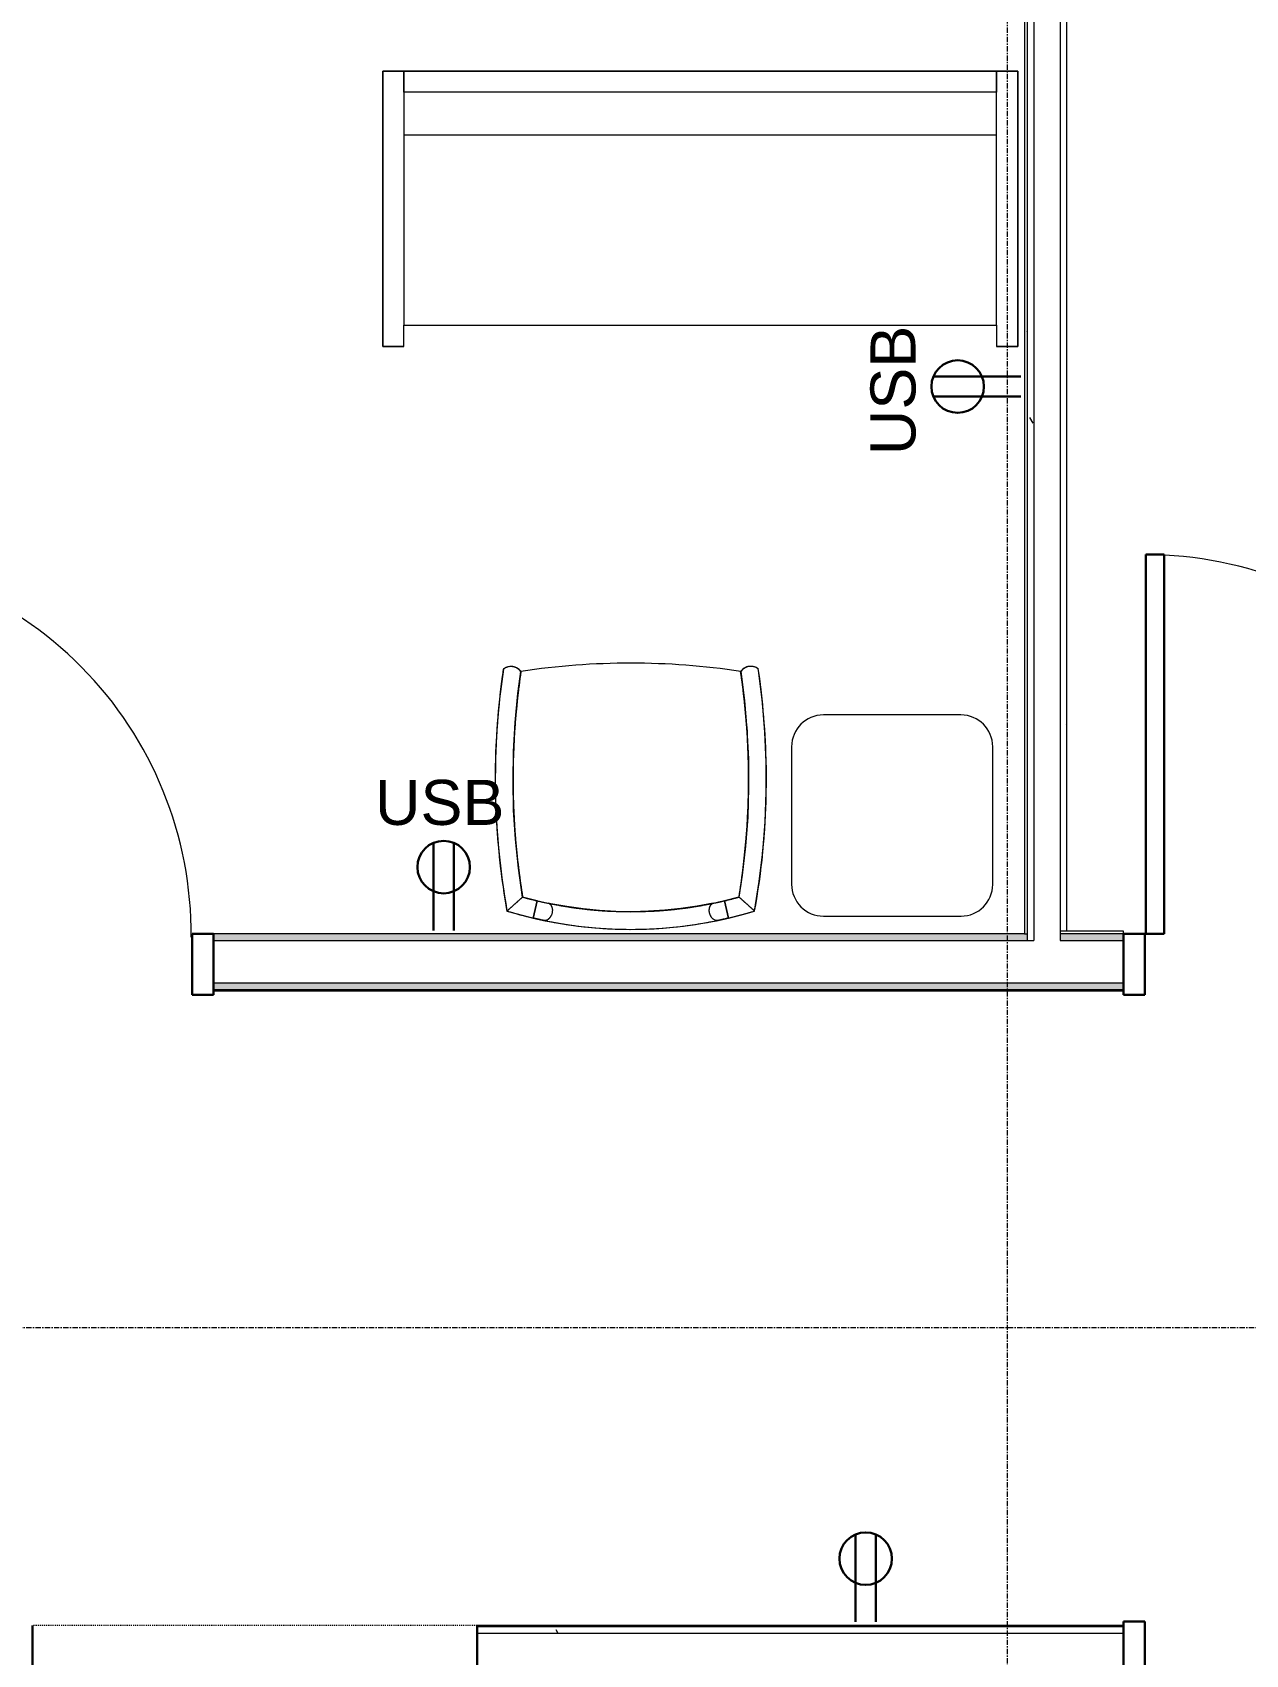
# Model space of a CAD drawing. Header units: inches. Extents: x -610 to 219, y 1022 to 1725.
# Drawn here: x -188.5 to -73.9, y 1433.2 to 1586.4 of the extents above; entities that cross this region are included whole.
import ezdxf

# ---------------------------------------------------------------- set-up
doc = ezdxf.new("R2010")
doc.units = ezdxf.units.IN
doc.header["$MEASUREMENT"] = 0
doc.linetypes.add('Grid Line 1_2_', pattern=[0.875, 0.5, -0.125, 0.125, -0.125])
doc.linetypes.add('Overhead', pattern=[0.15625, 0.09375, -0.0625])
for name, color, linetype, lineweight in [('A-ANNO-NOTE', 131, 'Continuous', 9), ('A-DETL-GENF', 92, 'Overhead', 9), ('A-DETL-MEDM', 33, 'Continuous', 30), ('A-DOOR', 31, 'Continuous', 18), ('A-DOOR-FRAM', 31, 'Continuous', 30), ('A-WALL', 113, 'Continuous', 18), ('A-WALL-PATT', 111, 'Continuous', 18), ('I-FURN', 30, 'Continuous', 9), ('I-WALL', 2, 'Continuous', 18), ('S-GRID', 1, 'Continuous', 9)]:
    doc.layers.add(name, color=color, linetype=linetype, lineweight=lineweight)
doc.styles.add('Swis721 Lt BT', font='swissl.ttf', dxfattribs={"height": 4.257319})
pattern_1 = [(0, (0, 0), (15.36, 3.84), [0.634, -10.886, 0.634, -10.886, -61.44]), (0, (0, 0), (15.36, 3.84), [-23.04, 0.634, -22.406, 0.634, -10.886, -26.88]), (0, (0, 0), (15.36, 3.84), [-57.6, 0.634, -7.046, 0.634, -18.566]), (120, (5.76, 1.92), (-11.0055376, 11.38215), [0.634, -10.886, 0.634, -10.886, -61.44]), (120, (5.76, 1.92), (-11.0055376, 11.38215), [-23.04, 0.634, -22.406, 0.634, -10.886, -26.88]), (120, (5.76, 1.92), (-11.0055376, 11.38215), [-57.6, 0.634, -7.046, 0.634, -18.566]), (240, (7.68, 9.6), (-4.3544624, -15.22215), [0.634, -10.886, 0.634, -10.886, -61.44]), (240, (7.68, 9.6), (-4.3544624, -15.22215), [-23.04, 0.634, -22.406, 0.634, -10.886, -26.88]), (240, (7.68, 9.6), (-4.3544624, -15.22215), [-57.6, 0.634, -7.046, 0.634, -18.566])]

# ---------------------------------------------------------------- blocks, each defined once
blk = doc.blocks.new('Single Flush - OTJ_SOLIDFLUSH_ALUM-4815210-FIRST FLOOR POWER _ SIGNAL')
at = {"layer": 'A-DOOR', "lineweight": 30}
for p, q in [((16.15625, -2.6875), (17.90625, -2.6875)), ((16.15625, -38.5), (16.15625, -2.6875)), ((17.90625, -2.6875), (17.90625, -38.5)), ((17.90625, -38.5), (16.15625, -38.5))]:
    blk.add_line(p, q, dxfattribs=at)
at = {"layer": 'A-DOOR', "lineweight": 9}
blk.add_arc((17.90625, -2.6875), 35.8125, 179.5, 270, dxfattribs=at)
at = {"layer": 'A-DOOR-FRAM'}
for p, q in [((-20, 3.0625), (-20, -2.6875)), ((-20, 3.0625), (-18, 3.0625)), ((-18, 3.0625), (-18, -2.6875)), ((18.000004, 3.0625), (18.000004, -2.6875)), ((18.000004, 3.0625), (20.000004, 3.0625)), ((20.000004, 3.0625), (20.000004, -2.6875)), ((-20, -2.6875), (-18, -2.6875)), ((18.000004, -2.6875), (20.000004, -2.6875))]:
    blk.add_line(p, q, dxfattribs=at)
blk = doc.blocks.new('Door-Opening - 42_ x 80_-4757037-FIRST FLOOR POWER _ SIGNAL')
at = {"layer": 'A-DETL-GENF'}
for p, q in [((20.68, 2.69), (-21.32, 2.69)), ((-21.32, -2.69), (20.68, -2.69))]:
    blk.add_line(p, q, dxfattribs=at)
at = {"layer": 'A-DETL-MEDM'}
for p, q in [((-21.32, 2.69), (-21.32, -2.69)), ((20.68, -2.69), (20.68, 2.69))]:
    blk.add_line(p, q, dxfattribs=at)
blk = doc.blocks.new('Single Flush - OTJ_SOLIDFLUSH_ALUM-4815211-FIRST FLOOR POWER _ SIGNAL')
at = {"layer": 'A-DOOR', "lineweight": 30}
for p, q in [((16.15625, 38.5), (16.15625, 2.6875)), ((17.90625, 38.5), (16.15625, 38.5)), ((17.90625, 2.6875), (17.90625, 38.5)), ((16.15625, 2.6875), (17.90625, 2.6875))]:
    blk.add_line(p, q, dxfattribs=at)
at = {"layer": 'A-DOOR', "lineweight": 9}
blk.add_arc((17.90625, 2.6875), 35.8125, 90, 180.5, dxfattribs=at)
at = {"layer": 'A-DOOR-FRAM'}
for p, q in [((-20, -3.0625), (-20, 2.6875)), ((-20, 2.6875), (-18, 2.6875)), ((-18, -3.0625), (-18, 2.6875)), ((18.000004, -3.0625), (18.000004, 2.6875)), ((18.000004, 2.6875), (20.000004, 2.6875)), ((20.000004, -3.0625), (20.000004, 2.6875)), ((-20, -3.0625), (-18, -3.0625)), ((18.000004, -3.0625), (20.000004, -3.0625))]:
    blk.add_line(p, q, dxfattribs=at)
blk = doc.blocks.new('Bernhardt_Design-Table-Occasional-Accent-_A19-A42_ - A19-4589597-FIRST FLOOR POWER _ SIGNAL')
at = {"layer": 'I-FURN'}
for p, q in [((6.5, 9.5), (-6.51, 9.5)), ((-9.5, 6.51), (-9.5, -6.5)), ((9.5, -6.5), (9.5, 6.5)), ((-6.5, -9.5), (6.5, -9.5))]:
    blk.add_line(p, q, dxfattribs=at)
for centre, radius, start, end in [((-6.51, 6.51), 2.99, 90, 180), ((6.5, 6.5), 3, 360, 90), ((-6.5, -6.5), 3, 180, 270), ((6.5, -6.5), 3, 270, 360)]:
    blk.add_arc(centre, radius, start, end, dxfattribs=at)
blk = doc.blocks.new('Sofa - 5_ 0_-4589588-FIRST FLOOR POWER _ SIGNAL')
at = {"layer": 'I-FURN'}
for p, q in [((32.77, 18.75), (-27.23, 18.75)), ((-27.23, 18.75), (-27.23, -7.25)), ((-27.23, -7.25), (-27.23, 18.75)), ((-27.23, 18.75), (-25.23, 18.75)), ((-25.23, 18.75), (-25.23, -5.2)), ((-25.23, 16.75), (-25.23, 18.75)), ((-25.23, 18.75), (30.77, 18.75)), ((30.77, -5.2), (30.77, 18.75)), ((30.77, 18.75), (32.77, 18.75)), ((30.77, 18.75), (30.77, 16.75)), ((32.77, -7.25), (32.77, 18.75)), ((32.77, 18.75), (32.77, -7.25)), ((30.77, 16.75), (-25.23, 16.75)), ((-25.23, 12.75), (30.77, 12.75)), ((-25.23, -7.25), (-25.23, -5.25)), ((-25.23, -5.25), (30.77, -5.25)), ((30.77, -5.25), (30.77, -7.25)), ((-27.23, -7.25), (-25.23, -7.25)), ((-25.23, -7.25), (-27.23, -7.25)), ((30.77, -7.25), (32.77, -7.25)), ((32.77, -7.25), (30.77, -7.25))]:
    blk.add_line(p, q, dxfattribs=at)
blk = doc.blocks.new('F-Chairs1 - Side 05 2-V8-FIRST FLOOR POWER _ SIGNAL')
at = {"layer": 'I-FURN'}
for p, q in [((-9.2, -1.06), (-9.24, -1.07)), ((-9.24, -1.07), (-8.86, -2.7)), ((-8.86, -2.7), (-9.24, -1.07)), ((-8.86, -2.7), (-9.24, -1.07)), ((-9.24, -1.07), (-9.05, -1.89)), ((-8.15, -0.83), (-8.18, -0.84)), ((8.18, -0.84), (8.15, -0.83)), ((9.24, -1.07), (8.86, -2.68)), ((8.86, -2.68), (9.24, -1.07)), ((9.24, -1.07), (8.86, -2.7)), ((9.05, -1.89), (9.24, -1.07)), ((9.24, -1.07), (9.2, -1.06)), ((-10.22, -3.05), (-8.86, -2.7)), ((-9.05, -1.89), (-8.86, -2.7)), ((-5.85, -2.12), (-5.8, -2.11)), ((5.8, -2.11), (5.85, -2.12)), ((8.86, -2.7), (9.05, -1.89)), ((8.86, -2.7), (10.22, -3.05)), ((10.22, -3.05), (10.21, -3.05)), ((10.21, -3.05), (10.22, -3.05)), ((-11.13, -13.7), (-11.13, -13.64)), ((-11.13, -13.77), (-11.13, -13.7)), ((-10.99, -18.67), (-11, -18.56)), ((-10.98, -18.72), (-10.99, -18.67)), ((-10.98, -18.74), (-10.98, -18.85)), ((-10.98, -18.85), (-10.98, -18.74)), ((-10.95, -19.16), (-10.96, -19.04))]:
    blk.add_line(p, q, dxfattribs=at)
at = {"layer": 'I-FURN', "flags": 128}
for points in [[(-9.24, -1.07), (-10.8, -1.47), (-11.7, -1.73)], [(8.18, -0.84), (6.59, -0.54), (4.99, -0.31), (3.39, -0.14), (1.78, -0.04), (0.17, 0), (-1.45, -0.03), (-3.06, -0.12), (-4.66, -0.27), (-6.26, -0.49), (-7.85, -0.77), (-8.18, -0.84)], [(11.7, -1.73), (10.14, -1.3), (9.24, -1.07)], [(-11.7, -1.73), (-12.14, -4.52), (-12.47, -7.33), (-12.69, -10.14), (-12.8, -12.96), (-12.79, -15.79), (-12.67, -18.61), (-12.44, -21.42), (-12.09, -24.23), (-12.04, -24.6)], [(-10.38, -24.36), (-10.73, -21.62), (-10.97, -18.88), (-11.11, -16.12), (-11.13, -13.37), (-11.04, -10.61), (-10.84, -7.86), (-10.53, -5.12), (-10.22, -3.05)], [(-7.79, -2.47), (-6.27, -2.19), (-4.74, -1.97), (-3.2, -1.81), (-1.66, -1.71), (-0.12, -1.67), (1.43, -1.7), (2.97, -1.79), (4.51, -1.94), (6.05, -2.15), (7.57, -2.42), (7.79, -2.47)], [(10.22, -3.05), (10.62, -5.78), (10.9, -8.52), (11.07, -11.27), (11.13, -14.03), (11.08, -16.79), (10.93, -19.54), (10.66, -22.28), (10.38, -24.36)], [(12.04, -24.58), (12.4, -21.78), (12.65, -18.96), (12.78, -16.14), (12.8, -13.32), (12.71, -10.5), (12.5, -7.68), (12.19, -4.87), (11.76, -2.08), (11.7, -1.73)], [(-11.16, -24.83), (-10.97, -24.78), (-10.8, -24.71), (-10.65, -24.62), (-10.54, -24.53), (-10.45, -24.45), (-10.4, -24.38), (-10.38, -24.36)], [(10.38, -24.36), (10.4, -24.38), (10.45, -24.45), (10.54, -24.53), (10.66, -24.62), (10.8, -24.7), (10.97, -24.77), (11.16, -24.81)], [(-12.04, -24.6), (-12.01, -24.62), (-11.94, -24.67), (-11.83, -24.73), (-11.7, -24.78), (-11.53, -24.82), (-11.35, -24.84), (-11.16, -24.83)], [(11.16, -24.81), (11.35, -24.82), (11.54, -24.8), (11.7, -24.76), (11.84, -24.71), (11.94, -24.65), (12.01, -24.6), (12.04, -24.58)]]:
    blk.add_lwpolyline(points, dxfattribs=at)
at = {"layer": 'I-FURN'}
for centre, radius, start, end in [((0, -40.33), 40.33, 73.1446, 106.8554), ((0, -40.33), 40.33, 103.2455, 106.8554), ((0, -40.33), 40.33, 102.9888, 103.1789), ((0, -40.33), 40.33, 102.6775, 102.9879), ((0, -40.33), 40.33, 102.2487, 102.6744), ((0, -40.33), 40.33, 101.7066, 102.2419), ((0, -40.33), 40.33, 99.091, 101.6338), ((0, -40.33), 40.33, 97.5768, 99.091), ((0, -40.33), 40.33, 93.7415, 97.5768), ((0, -40.33), 40.33, 92.5043, 93.7415), ((0, -40.33), 40.33, 87.5081, 92.4919), ((0, -40.33), 40.33, 86.2585, 87.4859), ((0, -40.33), 40.33, 82.4232, 86.2585), ((0, -40.33), 40.33, 80.909, 82.4232), ((0, -40.33), 40.33, 78.3662, 80.909), ((0, -40.33), 40.33, 77.7581, 78.2934), ((0, -40.33), 40.33, 77.3256, 77.7513), ((0, -40.33), 40.33, 77.0121, 77.3225), ((0, -40.33), 40.33, 76.8211, 77.0112), ((0, -40.33), 40.33, 73.1446, 76.7545), ((57.8, -14.21), 70.61, 169.8244, 179.004), ((57.8, -14.21), 70.61, 169.8244, 173.5531), ((57.8, -14.21), 68.93, 170.6856, 178.9494), ((57.8, -14.21), 68.93, 170.6856, 174.9808), ((57.8, -14.21), 68.93, 170.6856, 174.9808), ((57.8, -14.21), 68.93, 170.6856, 174.7989), ((0, -40.33), 38.66, 74.6661, 105.3339), ((0, -40.33), 38.66, 100.1122, 105.3339), ((0, -40.33), 38.66, 100.1122, 105.3339), ((0, -40.33), 38.66, 103.2455, 105.3339), ((0, -40.33), 38.66, 100.7167, 103.2455), ((0, -40.33), 38.66, 99.3286, 100.7167), ((0, -40.33), 38.66, 99.4907, 100.1122), ((0, -40.33), 38.66, 99.4907, 100.1122), ((0, -40.33), 38.66, 99.326, 99.4907), ((0, -40.33), 38.66, 99.326, 99.4907), ((0, -40.33), 38.66, 98.7102, 99.3286), ((0, -40.33), 38.66, 98.9724, 99.326), ((0, -40.33), 38.66, 98.9724, 99.326), ((0, -40.33), 38.66, 98.5216, 98.9724), ((0, -40.33), 38.66, 98.5216, 98.9724), ((0, -40.33), 38.66, 98.3082, 98.6332), ((0, -40.33), 38.66, 98.3481, 98.5216), ((0, -40.33), 38.66, 98.3481, 98.5216), ((0, -40.33), 38.66, 94.045, 98.3481), ((0, -40.33), 38.66, 94.045, 98.3481), ((0, -40.33), 38.66, 97.6738, 98.3082), ((0, -40.33), 38.66, 97.5013, 97.6738), ((0, -40.33), 38.66, 97.1974, 97.5013), ((0, -40.33), 38.66, 94.2867, 97.1974), ((0, -40.33), 38.66, 93.7315, 94.2867), ((0, -40.33), 38.66, 92.7549, 94.045), ((0, -40.33), 38.66, 92.7549, 94.045), ((0, -40.33), 38.66, 93.0972, 93.7315), ((0, -40.33), 38.66, 92.8747, 93.0839), ((0, -40.33), 38.66, 92.4986, 92.8747), ((0, -40.33), 38.66, 87.2451, 92.7549), ((0, -40.33), 38.66, 87.2451, 92.7549), ((0, -40.33), 38.66, 87.5014, 92.4986), ((0, -40.33), 38.66, 87.1253, 87.5014), ((0, -40.33), 38.66, 85.955, 87.2451), ((0, -40.33), 38.66, 85.955, 87.2451), ((0, -40.33), 38.66, 86.9161, 87.1253), ((0, -40.33), 38.66, 86.2685, 86.9028), ((0, -40.33), 38.66, 85.7133, 86.2685), ((0, -40.33), 38.66, 81.6519, 85.955), ((0, -40.33), 38.66, 81.6519, 85.955), ((0, -40.33), 38.66, 82.8026, 85.7133), ((0, -40.33), 38.66, 82.4987, 82.8026), ((0, -40.33), 38.66, 82.3262, 82.4987), ((0, -40.33), 38.66, 81.6918, 82.3262), ((0, -40.33), 38.66, 81.3668, 81.6918), ((0, -40.33), 38.66, 81.4784, 81.6519), ((0, -40.33), 38.66, 81.4784, 81.6519), ((0, -40.33), 38.66, 81.0276, 81.4784), ((0, -40.33), 38.66, 81.0276, 81.4784), ((0, -40.33), 38.66, 80.6714, 81.2898), ((0, -40.33), 38.66, 80.674, 81.0276), ((0, -40.33), 38.66, 80.674, 81.0276), ((0, -40.33), 38.66, 80.5093, 80.674), ((0, -40.33), 38.66, 80.5093, 80.674), ((0, -40.33), 38.66, 79.2833, 80.6714), ((0, -40.33), 38.66, 79.8878, 80.5093), ((0, -40.33), 38.66, 79.8878, 80.5093), ((0, -40.33), 38.66, 74.6808, 79.8878), ((0, -40.33), 38.66, 74.6808, 79.8878), ((0, -40.33), 38.66, 76.7545, 79.2833), ((0, -40.33), 38.66, 74.6661, 76.7545), ((-57.8, -14.21), 68.93, 1.0506, 9.3144), ((-57.8, -14.21), 68.93, 5.0192, 9.3144), ((-57.8, -14.21), 68.93, 5.0192, 9.3144), ((-57.8, -14.21), 68.93, 5.2009, 9.3144), ((-57.8, -14.21), 70.61, 0.996, 10.1756), ((-57.8, -14.21), 70.61, 6.451, 10.1756), ((57.8, -14.21), 70.61, 173.5533, 175.4485), ((-57.8, -14.21), 70.61, 2.7263, 6.4509), ((57.8, -14.21), 70.61, 175.4494, 177.2819), ((57.8, -14.21), 68.93, 174.9808, 176.404), ((57.8, -14.21), 68.93, 174.9808, 176.404), ((57.8, -14.21), 68.93, 175.1315, 176.4042), ((57.8, -14.21), 68.93, 174.9804, 175.1311), ((57.8, -14.21), 68.93, 174.8069, 174.9804), ((-57.8, -14.21), 68.93, 5.0195, 5.1929), ((-57.8, -14.21), 68.93, 3.596, 5.0192), ((-57.8, -14.21), 68.93, 3.596, 5.0192), ((-57.8, -14.21), 68.93, 4.8687, 5.0195), ((-57.8, -14.21), 68.93, 3.5957, 4.8685), ((57.8, -14.21), 68.93, 176.404, 178.9494), ((57.8, -14.21), 68.93, 176.404, 178.9494), ((57.8, -14.21), 68.93, 176.4042, 178.9205), ((-57.8, -14.21), 68.93, 2.5569, 3.596), ((-57.8, -14.21), 68.93, 2.5569, 3.596), ((-57.8, -14.21), 68.93, 0.7494, 3.5957), ((57.8, -14.21), 70.61, 177.2823, 181.0108), ((-57.8, -14.21), 68.93, 1.0506, 2.5543), ((-57.8, -14.21), 68.93, 1.0506, 2.5543), ((-57.8, -14.21), 70.61, 359.0016, 2.7262), ((57.8, -14.21), 70.61, 179.004, 188.4692), ((57.8, -14.21), 68.93, 178.9295, 179.2504), ((57.8, -14.21), 68.93, 178.9494, 188.4692), ((57.8, -14.21), 68.93, 178.9494, 179.2513), ((57.8, -14.21), 68.93, 178.9494, 179.2513), ((57.8, -14.21), 68.93, 179.2504, 179.5297), ((57.8, -14.21), 68.93, 179.2513, 182.3319), ((57.8, -14.21), 68.93, 179.2513, 182.3319), ((57.8, -14.21), 68.93, 179.6373, 182.3298), ((-57.8, -14.21), 68.93, 351.5308, 1.0506), ((-57.8, -14.21), 68.93, 357.6681, 0.7487), ((-57.8, -14.21), 68.93, 357.6681, 0.7487), ((-57.8, -14.21), 68.93, 357.6685, 0.4226), ((-57.8, -14.21), 68.93, 0.7487, 1.0506), ((-57.8, -14.21), 68.93, 0.7487, 1.0506), ((-57.8, -14.21), 68.93, 0.4229, 0.7494), ((-57.8, -14.21), 70.61, 351.5308, 0.996), ((57.8, -14.21), 70.61, 181.0112, 184.7396), ((-57.8, -14.21), 70.61, 355.2768, 359.0014), ((57.8, -14.21), 68.93, 182.3319, 183.5056), ((57.8, -14.21), 68.93, 182.3319, 183.5056), ((57.8, -14.21), 68.93, 182.3298, 183.7157), ((-57.8, -14.21), 68.93, 356.2988, 357.6681), ((-57.8, -14.21), 68.93, 356.2988, 357.6681), ((-57.8, -14.21), 68.93, 356.2837, 357.6685), ((57.8, -14.21), 68.93, 183.5056, 183.6189), ((57.8, -14.21), 68.93, 183.5056, 183.6189), ((57.8, -14.21), 68.93, 183.6189, 183.7561), ((57.8, -14.21), 68.93, 183.7217, 183.8488), ((57.8, -14.21), 68.93, 183.8599, 184.0224), ((57.8, -14.21), 68.93, 183.8678, 188.4692), ((57.8, -14.21), 68.93, 183.8678, 188.4692), ((57.8, -14.21), 68.93, 184.1225, 188.4692), ((-57.8, -14.21), 68.93, 351.5308, 356.1393), ((-57.8, -14.21), 68.93, 351.5308, 356.1393), ((-57.8, -14.21), 68.93, 351.5308, 355.9767), ((-57.8, -14.21), 68.93, 355.977, 356.1397), ((-57.8, -14.21), 68.93, 356.1393, 356.2819), ((-57.8, -14.21), 68.93, 356.1393, 356.2819), ((-57.8, -14.21), 68.93, 356.1397, 356.2777), ((57.8, -14.21), 70.61, 184.7402, 188.4692), ((-57.8, -14.21), 70.61, 351.5519, 355.2767), ((-11.33, -23.66), 1.18, 233.3697, 323.5686), ((-11.33, -23.66), 1.18, 312.2261, 318.2459), ((-11.33, -23.66), 1.18, 318.2731, 322.1778), ((0, 44.54), 69.68, 261.4321, 278.5679), ((0, 44.54), 69.68, 261.4321, 278.5679), ((0, 44.54), 69.68, 261.4321, 278.5679), ((11.32, -23.64), 1.18, 217.315, 307.5275), ((11.32, -23.64), 1.18, 218.686, 222.5394), ((11.32, -23.64), 1.18, 222.5594, 228.5146), ((-11.33, -23.66), 1.18, 233.3697, 234.7768), ((-11.33, -23.66), 1.18, 234.7785, 238.7139), ((-11.33, -23.66), 1.18, 238.7254, 244.7579), ((-11.33, -23.66), 1.18, 247.1977, 251.8348), ((-11.33, -23.66), 1.18, 251.8533, 258.0639), ((-11.33, -23.66), 1.18, 260.1391, 269.0508), ((-11.33, -23.66), 1.18, 269.0663, 270.8648), ((-11.33, -23.66), 1.18, 270.8648, 274.0857), ((-11.33, -23.66), 1.18, 274.0857, 278.5053), ((-11.33, -23.66), 1.18, 278.5281, 282.8621), ((-11.33, -23.66), 1.18, 282.8621, 286.0992), ((-11.33, -23.66), 1.18, 286.0992, 287.961), ((-11.33, -23.66), 1.18, 287.9708, 296.8626), ((-11.33, -23.66), 1.18, 298.8314, 305.142), ((-11.33, -23.66), 1.18, 305.1714, 309.7365), ((11.32, -23.64), 1.18, 231.1729, 235.5436), ((11.32, -23.64), 1.18, 235.5675, 243.09), ((11.32, -23.64), 1.18, 243.8054, 252.6809), ((11.32, -23.64), 1.18, 252.6938, 254.7147), ((11.32, -23.64), 1.18, 254.7147, 257.9769), ((11.32, -23.64), 1.18, 257.9769, 262.1084), ((11.32, -23.64), 1.18, 262.1374, 266.8039), ((11.32, -23.64), 1.18, 266.8039, 269.94), ((11.32, -23.64), 1.18, 269.94, 271.5902), ((11.32, -23.64), 1.18, 271.6054, 280.5473), ((11.32, -23.64), 1.18, 281.7525, 282.9504), ((11.32, -23.64), 1.18, 282.9504, 288.8662), ((11.32, -23.64), 1.18, 288.8814, 293.7319), ((11.32, -23.64), 1.18, 295.9932, 302.0949), ((11.32, -23.64), 1.18, 302.1077, 306.0955), ((11.32, -23.64), 1.18, 306.0966, 307.5275)]:
    blk.add_arc(centre, radius, start, end, dxfattribs=at)
for points, knots in [([(-9.24, -1.07), (-9.24, -1.07), (-9.21, -1.07), (-9.06, -1.03), (-8.74, -0.96), (-8.39, -0.88), (-8.18, -0.84)], [0, 0, 0, 0, 0.2, 0.4, 0.7, 1, 1, 1, 1]), ([(-8.18, -0.84), (-8.11, -0.82), (-8, -0.84), (-7.86, -0.91), (-7.79, -0.97), (-7.73, -1.02), (-7.68, -1.07), (-7.64, -1.12), (-7.61, -1.16), (-7.57, -1.23), (-7.52, -1.31), (-7.48, -1.4), (-7.45, -1.49), (-7.43, -1.59), (-7.41, -1.69), (-7.41, -1.77), (-7.41, -1.85), (-7.42, -1.92), (-7.43, -1.99), (-7.44, -2.06), (-7.47, -2.12), (-7.49, -2.18), (-7.52, -2.25), (-7.57, -2.32), (-7.67, -2.42), (-7.74, -2.46), (-7.79, -2.47)], [-1, -1, -1, -1, -0.861111, -0.791667, -0.756944, -0.722222, -0.6875, -0.670139, -0.652778, -0.618056, -0.583333, -0.548611, -0.513889, -0.479167, -0.444444, -0.416667, -0.388889, -0.361111, -0.333333, -0.305556, -0.277778, -0.25, -0.222222, -0.166667, -0.111111, 0, 0, 0, 0]), ([(7.79, -2.47), (7.73, -2.45), (7.63, -2.4), (7.54, -2.28), (7.5, -2.19), (7.46, -2.12), (7.44, -2.05), (7.43, -2), (7.42, -1.94), (7.41, -1.86), (7.41, -1.77), (7.42, -1.67), (7.43, -1.57), (7.46, -1.47), (7.49, -1.39), (7.52, -1.31), (7.56, -1.24), (7.6, -1.18), (7.64, -1.12), (7.68, -1.07), (7.73, -1.02), (7.77, -0.98), (7.84, -0.93), (7.91, -0.88), (8.04, -0.83), (8.12, -0.83), (8.18, -0.84)], [-1, -1, -1, -1, -0.861111, -0.791667, -0.756944, -0.722222, -0.6875, -0.670139, -0.652778, -0.618056, -0.583333, -0.548611, -0.513889, -0.479167, -0.444444, -0.416667, -0.388889, -0.361111, -0.333333, -0.305556, -0.277778, -0.25, -0.222222, -0.166667, -0.111111, 0, 0, 0, 0]), ([(8.18, -0.84), (8.32, -0.87), (8.57, -0.92), (8.91, -1), (9.17, -1.06), (9.24, -1.07), (9.24, -1.07)], [0, 0, 0, 0, 0.2, 0.4, 0.7, 1, 1, 1, 1]), ([(-11.7, -1.73), (-11.7, -1.73), (-11.69, -1.74), (-11.65, -1.77), (-11.62, -1.8), (-11.58, -1.83), (-11.55, -1.87), (-11.51, -1.9), (-11.48, -1.92), (-11.45, -1.95), (-11.41, -1.99), (-11.36, -2.03), (-11.31, -2.08), (-11.25, -2.13), (-11.19, -2.18), (-11.14, -2.23), (-11.08, -2.28), (-11.02, -2.34), (-10.96, -2.39), (-10.9, -2.44), (-10.84, -2.5), (-10.78, -2.55), (-10.72, -2.6), (-10.67, -2.65), (-10.61, -2.7), (-10.56, -2.75), (-10.51, -2.79), (-10.46, -2.84), (-10.42, -2.88), (-10.37, -2.91), (-10.34, -2.95), (-10.3, -2.98), (-10.28, -3), (-10.25, -3.02), (-10.23, -3.04), (-10.22, -3.05), (-10.22, -3.05)], [-1, -1, -1, -1, -0.944444, -0.888889, -0.861111, -0.833333, -0.805556, -0.777778, -0.763889, -0.75, -0.722222, -0.694444, -0.666667, -0.638889, -0.611111, -0.583333, -0.555556, -0.527778, -0.5, -0.472222, -0.444444, -0.416667, -0.388889, -0.361111, -0.333333, -0.305556, -0.277778, -0.25, -0.222222, -0.194444, -0.166667, -0.138889, -0.111111, -0.083333, -0.055556, 0, 0, 0, 0]), ([(-7.79, -2.47), (-7.93, -2.5), (-8.18, -2.55), (-8.53, -2.63), (-8.79, -2.69), (-8.86, -2.7), (-8.86, -2.7)], [0, 0, 0, 0, 0.2, 0.4, 0.7, 1, 1, 1, 1]), ([(8.86, -2.7), (8.86, -2.7), (8.83, -2.69), (8.67, -2.66), (8.36, -2.59), (8, -2.51), (7.79, -2.47)], [0, 0, 0, 0, 0.2, 0.4, 0.7, 1, 1, 1, 1]), ([(10.22, -3.05), (10.22, -3.05), (10.23, -3.04), (10.25, -3.02), (10.28, -3), (10.3, -2.98), (10.34, -2.95), (10.37, -2.91), (10.41, -2.88), (10.44, -2.86), (10.47, -2.83), (10.51, -2.79), (10.56, -2.75), (10.61, -2.7), (10.67, -2.65), (10.72, -2.6), (10.78, -2.55), (10.84, -2.5), (10.9, -2.44), (10.96, -2.39), (11.02, -2.34), (11.08, -2.28), (11.14, -2.23), (11.19, -2.18), (11.25, -2.13), (11.31, -2.08), (11.36, -2.03), (11.41, -1.99), (11.46, -1.94), (11.5, -1.9), (11.55, -1.87), (11.58, -1.83), (11.62, -1.8), (11.65, -1.77), (11.69, -1.74), (11.7, -1.73), (11.7, -1.73)], [-1, -1, -1, -1, -0.944444, -0.916667, -0.888889, -0.861111, -0.833333, -0.805556, -0.777778, -0.763889, -0.75, -0.722222, -0.694444, -0.666667, -0.638889, -0.611111, -0.583333, -0.555556, -0.527778, -0.5, -0.472222, -0.444444, -0.416667, -0.388889, -0.361111, -0.333333, -0.305556, -0.277778, -0.25, -0.222222, -0.194444, -0.166667, -0.138889, -0.111111, -0.055556, 0, 0, 0, 0])]:
    blk.add_open_spline(points, degree=3, knots=knots, dxfattribs=at)

msp = doc.modelspace()

# ---------------------------------------------------------------- hatches: boundary and pattern name
at = {"layer": 'A-WALL-PATT', "lineweight": 9}
h = msp.add_hatch(dxfattribs=at)
h.set_pattern_fill('FP_1', color=256, style=0, pattern_type=2)
h.set_pattern_definition(pattern_1)
h.paths.add_polyline_path([(-94.56, 1500.6), (-93.94, 1500.6), (-93.94, 1643.54), (-94.56, 1643.54), (-94.56, 1501.22)], flags=0)
h = msp.add_hatch(dxfattribs=at)
h.set_pattern_fill('FP_1', color=256, style=0, pattern_type=2)
h.set_pattern_definition(pattern_1)
h.paths.add_polyline_path([(-90.81, 1501.47), (-90.81, 1643.54), (-91.44, 1643.54), (-91.44, 1501.47)], flags=0)
h = msp.add_hatch(dxfattribs=at)
h.set_pattern_fill('FP_1', color=256, style=0, pattern_type=2)
h.set_pattern_definition(pattern_1)
h.paths.add_polyline_path([(33.19, 1500.6), (33.19, 1501.22), (-45.44, 1501.22), (-45.44, 1500.6), (23.87, 1500.6)], flags=0)
h.paths.add_polyline_path([(-88.73, 1500.6), (-85.44, 1500.6), (-85.44, 1501.22), (-91.44, 1501.22), (-91.44, 1500.6)], flags=0)
h.paths.add_polyline_path([(-94.56, 1500.6), (-94.56, 1501.22), (-171.44, 1501.22), (-171.44, 1500.6), (-111.25, 1500.6)], flags=0)
h.paths.add_polyline_path([(-215.94, 1500.6), (-211.44, 1500.6), (-211.44, 1501.22), (-215.94, 1501.22)], flags=0)
h.paths.add_polyline_path([(-219.06, 1500.6), (-219.06, 1501.22), (-222.44, 1501.22), (-222.44, 1500.6)], flags=0)
h.paths.add_polyline_path([(-280.15, 1500.6), (-262.44, 1500.6), (-262.44, 1501.22), (-340.56, 1501.22), (-340.56, 1500.6), (-285.78, 1500.6)], flags=0)
h.paths.add_polyline_path([(-343.69, 1500.6), (-343.69, 1501.22), (-419.94, 1501.22), (-419.94, 1500.6), (-358.97, 1500.6)], flags=0)
h.paths.add_polyline_path([(-459.94, 1500.6), (-459.94, 1501.22), (-464.31, 1501.22), (-464.31, 1500.6)], flags=0)
h = msp.add_hatch(dxfattribs=at)
h.set_pattern_fill('FP_1', color=256, style=0, pattern_type=2)
h.set_pattern_definition(pattern_1)
h.paths.add_polyline_path([(-45.44, 1495.97), (-26.81, 1495.97), (-26.81, 1496.6), (-45.44, 1496.6)], flags=0)
h.paths.add_polyline_path([(33.81, 1495.97), (34.44, 1495.97), (34.44, 1496.6), (-22.81, 1496.6), (-22.81, 1495.97), (33.19, 1495.97)], flags=0)
h.paths.add_polyline_path([(-145.03, 1495.97), (-85.44, 1495.97), (-85.44, 1496.6), (-171.44, 1496.6), (-171.44, 1495.97), (-156.29, 1495.97)], flags=0)
h.paths.add_polyline_path([(-211.44, 1495.97), (-211.44, 1496.6), (-222.44, 1496.6), (-222.44, 1495.97)], flags=0)
h.paths.add_polyline_path([(-262.44, 1495.97), (-262.44, 1496.6), (-419.94, 1496.6), (-419.94, 1495.97), (-268.89, 1495.97)], flags=0)
h.paths.add_polyline_path([(-459.94, 1495.97), (-459.94, 1496.6), (-464.31, 1496.6), (-464.31, 1495.97)], flags=0)
h = msp.add_hatch(dxfattribs=at)
h.set_pattern_fill('FP_1', color=256, style=0, pattern_type=2)
h.set_pattern_definition(pattern_1)
h.paths.add_polyline_path([(33.19, 1435.16), (34.44, 1435.16), (34.44, 1435.79), (-22.81, 1435.79), (-22.81, 1435.16), (23.87, 1435.16)], flags=0)
h.paths.add_polyline_path([(-26.81, 1435.16), (-26.81, 1435.79), (-45.44, 1435.79), (-45.44, 1435.16)], flags=0)
h.paths.add_polyline_path([(-85.44, 1435.16), (-85.44, 1435.79), (-146.53, 1435.79), (-146.53, 1435.16), (-111.25, 1435.16)], flags=0)
h.paths.add_polyline_path([(-188.53, 1435.16), (-188.53, 1435.79), (-252.78, 1435.79), (-252.78, 1435.16), (-201.33, 1435.16)], flags=0)
h.paths.add_polyline_path([(-296.78, 1435.16), (-292.78, 1435.16), (-292.78, 1435.79), (-301.53, 1435.79), (-301.53, 1435.16), (-297.53, 1435.16)], flags=0)

# ---------------------------------------------------------------- linework, layer by layer
at = {"layer": 'A-ANNO-NOTE', "lineweight": 30}
for p, q in [((-95.14, 1553.87), (-103.4, 1553.87)), ((-95.14, 1551.96), (-103.4, 1551.96)), ((-150.64, 1501.55), (-150.64, 1509.81)), ((-148.72, 1501.55), (-148.72, 1509.81)), ((-110.77, 1436.24), (-110.77, 1444.5)), ((-108.85, 1436.24), (-108.85, 1444.5))]:
    msp.add_line(p, q, dxfattribs=at)
for centre in [(-101.12, 1552.91), (-149.68, 1507.53), (-109.81, 1442.22)]:
    msp.add_circle(centre, 2.48, dxfattribs=at)
at = {"layer": 'A-WALL'}
for p, q in [((-94.56, 1643.54), (-94.56, 1500.6)), ((-93.94, 1643.54), (-93.94, 1500.6)), ((-91.44, 1643.54), (-91.44, 1500.6)), ((-90.81, 1501.47), (-91.44, 1501.47)), ((-171.44, 1500.6), (-93.94, 1500.6)), ((-94.81, 1501.22), (-94.56, 1501.22)), ((-85.44, 1501.22), (-91.44, 1501.22)), ((-91.44, 1500.6), (-85.44, 1500.6)), ((-171.44, 1496.6), (-85.44, 1496.6)), ((-171.44, 1495.97), (-85.44, 1495.97)), ((-85.44, 1435.79), (-146.53, 1435.79)), ((-85.44, 1435.16), (-146.53, 1435.16))]:
    msp.add_line(p, q, dxfattribs=at)
at = {"layer": 'I-WALL'}
for p, q in [((-94.81, 1643.54), (-94.81, 1501.22)), ((-90.81, 1501.47), (-90.81, 1643.54)), ((-85.44, 1501.47), (-90.81, 1501.47)), ((-85.44, 1495.85), (-85.44, 1501.47)), ((-94.81, 1501.22), (-171.44, 1501.22)), ((-171.44, 1501.22), (-171.44, 1495.85)), ((-171.44, 1495.85), (-85.44, 1495.85)), ((-85.44, 1435.91), (-146.53, 1435.91)), ((-85.44, 1430.29), (-85.44, 1435.91))]:
    msp.add_line(p, q, dxfattribs=at)
at = {"layer": 'S-GRID', "linetype": 'Grid Line 1_2_'}
for p, q in [((-96.41, 1021.94), (-96.41, 1712.92)), ((-609.99, 1464.04), (207.32, 1464.04))]:
    msp.add_line(p, q, dxfattribs=at)

# ---------------------------------------------------------------- block references
at = {"layer": 'A-DOOR', "rotation": 180}
for name, p in [('Single Flush - OTJ_SOLIDFLUSH_ALUM-4815210-FIRST FLOOR POWER _ SIGNAL', (-191.44, 1498.54)), ('Single Flush - OTJ_SOLIDFLUSH_ALUM-4815210-FIRST FLOOR POWER _ SIGNAL', (-65.44, 1498.54)), ('Door-Opening - 42_ x 80_-4757037-FIRST FLOOR POWER _ SIGNAL', (-167.85, 1433.22)), ('Single Flush - OTJ_SOLIDFLUSH_ALUM-4815211-FIRST FLOOR POWER _ SIGNAL', (-65.44, 1433.22))]:
    msp.add_blockref(name, p, dxfattribs=at)
at = {"layer": 'I-FURN'}
msp.add_blockref('Sofa - 5_ 0_-4589588-FIRST FLOOR POWER _ SIGNAL', (-128.21, 1563.95), dxfattribs=at)
at = {"layer": 'I-FURN', "rotation": 180}
for name, p in [('F-Chairs1 - Side 05 2-V8-FIRST FLOOR POWER _ SIGNAL', (-132, 1501.65)), ('Bernhardt_Design-Table-Occasional-Accent-_A19-A42_ - A19-4589597-FIRST FLOOR POWER _ SIGNAL', (-107.31, 1512.4))]:
    msp.add_blockref(name, p, dxfattribs=at)

# ---------------------------------------------------------------- texts
at = {"layer": 'A-ANNO-NOTE', "insert": (-109.36, 1552.55), "char_height": 4.257, "width": 13.824, "attachment_point": 2, "rotation": 90, "line_spacing_factor": 1.00667, "style": 'Swis721 Lt BT'}
msp.add_mtext('USB', dxfattribs=at)
at = {"layer": 'A-ANNO-NOTE', "insert": (-150.05, 1515.77), "char_height": 4.257, "width": 13.824, "attachment_point": 2, "line_spacing_factor": 1.00667, "style": 'Swis721 Lt BT'}
msp.add_mtext('USB', dxfattribs=at)

doc.saveas('drawing.dxf')
